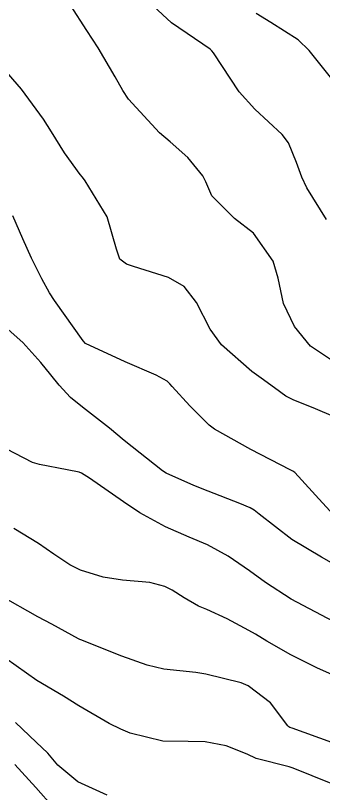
# Model space of a CAD drawing. Header units: metres. Extents: x 298520 to 308411, y 7433745 to 7450750.
# Drawn here: x 305022.5 to 305037.08, y 7438437.33 to 7438474.18 of the extents above; entities that cross this region are included whole.
import ezdxf

# ---------------------------------------------------------------- set-up
doc = ezdxf.new("R2010")
doc.units = ezdxf.units.M
doc.header["$LTSCALE"] = 10
doc.layers.add('Curvas de Nivel 1m', color=11, linetype='Continuous')
doc.layers.add('Curvas de Nivel 5m', color=15, linetype='Continuous')

msp = doc.modelspace()

# ---------------------------------------------------------------- linework, layer by layer
at = {"layer": 'Curvas de Nivel 1m', "flags": 128}
for points, elevation in [([(305037.695, 7438457.692), (305036.474, 7438458.522), (305035.717, 7438459.448), (305035.199, 7438460.538), (305034.935, 7438461.733), (305034.71, 7438462.546), (305033.772, 7438463.862), (305032.876, 7438464.569), (305031.793, 7438465.633), (305031.512, 7438466.296), (305031.367, 7438466.587), (305030.662, 7438467.448), (305029.819, 7438468.201), (305029.324, 7438468.615), (305027.847, 7438470.21), (305027.577, 7438470.633), (305027.224, 7438471.272), (305026.413, 7438472.645), (305025.885, 7438473.473), (305025.105, 7438474.662)], 728), ([(305037.224, 7438464.516), (305036.302, 7438466.021), (305036.064, 7438466.527), (305035.81, 7438467.217), (305035.432, 7438468.149), (305035.137, 7438468.54), (305033.841, 7438469.735), (305033.1, 7438470.568), (305031.871, 7438472.41), (305031.803, 7438472.512), (305031.722, 7438472.582), (305029.891, 7438473.829), (305029.032, 7438474.619)], 729), ([(305037.669, 7438455.129), (305036.597, 7438455.598), (305035.677, 7438455.962), (305035.296, 7438456.152), (305034.763, 7438456.544), (305034.135, 7438457.001), (305033.69, 7438457.316), (305032.25, 7438458.575), (305031.714, 7438459.318), (305031.068, 7438460.59), (305030.482, 7438461.34), (305029.745, 7438461.774), (305028.094, 7438462.282), (305027.751, 7438462.404), (305027.435, 7438462.633), (305027.287, 7438463.107), (305026.849, 7438464.639), (305025.8, 7438466.345), (305025.669, 7438466.519), (305025.562, 7438466.654), (305024.818, 7438467.67), (305024.206, 7438468.674), (305023.832, 7438469.268), (305022.788, 7438470.691), (305021.863, 7438471.744)], 727), ([(305037.582, 7438450.51), (305037.035, 7438451.099), (305035.725, 7438452.529), (305035.634, 7438452.598), (305035.504, 7438452.663), (305033.649, 7438453.613), (305031.931, 7438454.577), (305031.665, 7438454.775), (305030.762, 7438455.682), (305029.918, 7438456.606), (305029.812, 7438456.736), (305029.685, 7438456.856), (305029.162, 7438457.142), (305027.694, 7438457.771), (305025.817, 7438458.649), (305025.705, 7438458.764), (305024.352, 7438460.671), (305024.109, 7438461.047), (305023.743, 7438461.707), (305023.262, 7438462.685), (305022.854, 7438463.602), (305022.372, 7438464.694)], 726), ([(305037.553, 7438445.472), (305035.563, 7438446.53), (305034.337, 7438447.315), (305033.576, 7438447.867), (305032.566, 7438448.57), (305031.591, 7438449.102), (305030.724, 7438449.465), (305029.603, 7438449.949), (305028.387, 7438450.622), (305027.618, 7438451.133), (305026.012, 7438452.263), (305025.631, 7438452.506), (305025.524, 7438452.543), (305024.955, 7438452.66), (305023.636, 7438452.908), (305023.314, 7438453.007), (305021.65, 7438453.853)], 724), ([(305037.519, 7438442.948), (305036.773, 7438443.269), (305035.533, 7438443.888), (305034.409, 7438444.547), (305033.864, 7438444.873), (305033.548, 7438445.047), (305032.525, 7438445.598), (305031.557, 7438446.036), (305031.173, 7438446.2), (305030.488, 7438446.596), (305029.917, 7438446.955), (305029.568, 7438447.13), (305028.865, 7438447.322), (305027.571, 7438447.429), (305026.648, 7438447.564), (305025.575, 7438447.902), (305025.072, 7438448.151), (305024.311, 7438448.669), (305023.59, 7438449.169), (305022.419, 7438449.873)], 723), ([(305037.481, 7438439.741), (305035.605, 7438440.415), (305035.492, 7438440.449), (305035.438, 7438440.477), (305035.391, 7438440.532), (305034.571, 7438441.611), (305033.512, 7438442.425), (305033.186, 7438442.563), (305031.519, 7438442.983), (305031.046, 7438443.061), (305029.522, 7438443.22), (305028.741, 7438443.401), (305027.531, 7438443.829), (305025.596, 7438444.596), (305025.543, 7438444.622), (305025.49, 7438444.651), (305024.228, 7438445.348), (305023.553, 7438445.697), (305021.766, 7438446.698)], 722), ([(305037.456, 7438437.8), (305035.645, 7438438.528), (305035.464, 7438438.58), (305033.906, 7438438.982), (305033.479, 7438439.189), (305032.475, 7438439.579), (305031.485, 7438439.765), (305030.678, 7438439.785), (305029.485, 7438439.8), (305027.926, 7438440.188), (305027.49, 7438440.366), (305026.94, 7438440.636), (305025.501, 7438441.473), (305024.777, 7438441.932), (305023.513, 7438442.68), (305021.533, 7438444.067)], 721), ([(305024.297, 7438436.667), (305023.457, 7438437.601), (305022.473, 7438438.69)], 719)]:
    msp.add_lwpolyline(points, dxfattribs=dict(at, elevation=elevation))
at = {"layer": 'Curvas de Nivel 5m', "flags": 128}
for points, elevation in [([(305037.855, 7438470.699), (305036.404, 7438472.525), (305035.88, 7438473.02), (305034.6, 7438473.842), (305033.899, 7438474.281)], 730), ([(305037.58, 7438448.194), (305036.995, 7438448.516), (305035.595, 7438449.355), (305034.033, 7438450.554), (305033.804, 7438450.747), (305033.616, 7438450.857), (305033.127, 7438451.056), (305031.624, 7438451.653), (305030.951, 7438451.915), (305029.632, 7438452.499), (305029.455, 7438452.612), (305027.654, 7438454.05), (305026.946, 7438454.637), (305025.673, 7438455.63), (305025.099, 7438456.08), (305024.562, 7438456.667), (305024.174, 7438457.159), (305023.694, 7438457.742), (305022.843, 7438458.689), (305021.718, 7438459.678)], 725), ([(305026.837, 7438437.251), (305025.461, 7438437.881), (305024.511, 7438438.664), (305024.034, 7438439.227), (305023.484, 7438439.761), (305022.494, 7438440.69)], 720)]:
    msp.add_lwpolyline(points, dxfattribs=dict(at, elevation=elevation))

doc.saveas('drawing.dxf')
